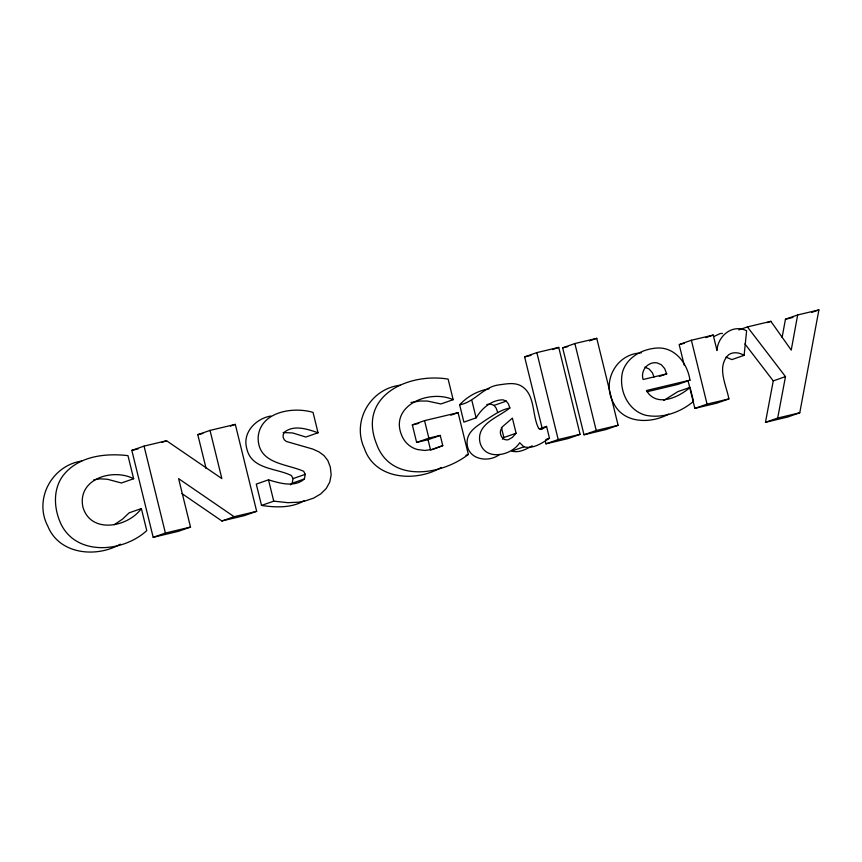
<?xml version="1.0" encoding="UTF-8"?>
<svg xmlns="http://www.w3.org/2000/svg" width="862" height="862" viewBox="0 0 862 862"><rect width="100%" height="100%" fill="white"/><g stroke="black" fill="none" stroke-linecap="round" stroke-linejoin="round"><path stroke-width="1.29" d="M725.987 357.116L731.892 359.594L744.121 355.327L746.621 330.76C732.441 323.638 717.766 335.943 717.001 350.489L713.208 335.059L691.378 340.253L679.159 344.531L684.277 365.38M782.103 337.441L785.454 319.22L797.673 314.953L818.9 309.9L799.764 412.79L787.534 417.068L765.467 422.315L773.257 380.896L744.908 343.884M797.673 314.953L791.23 350.091L770.876 321.332L747.408 326.913L738.853 329.909M765.467 422.315L777.686 418.048L785.487 376.619L747.408 326.913M290.408 484.821L292.164 483.226L293.048 478.604L291.442 475.555C276.196 467.958 251.219 469.542 246.737 448.391C242.2 432.584 255.939 418.533 270.819 416.034M304.426 500.606C291.561 508.192 275.786 507.578 261.52 505.434L256.283 484.099L268.502 479.832C279.622 483.205 294.588 487.763 304.394 478.96L305.277 474.326L303.661 471.288C285.958 463.487 257.598 463.928 258.158 437.228C260.13 411.777 292.961 406.358 313.035 412.392L318.046 432.778L305.827 437.045L292.649 432.95L283.145 432.552M489.023 388.881C477.807 390.691 467.323 396.445 459.64 404.817L463.896 422.132L476.115 417.854C481.847 408.383 491.297 399.946 502.912 399.828L506.285 401.121L508.418 403.933L509.884 407.963C498.322 417.434 476.136 423.738 479.962 442.378C484.8 461.407 511.349 455.966 519.711 442.734L523.924 446.818C533.115 449.274 542.123 443.046 549.482 438.241L546.562 426.388L539.235 428.953M502.374 439.189L503.871 437.519L516.101 433.241L512.384 418.124L502.481 426.69L500.553 430.397C499.464 435.084 502.858 441.01 508.203 439.771L512.34 437.422L516.101 433.241M141.357 508.569C127.845 527.372 90.661 534.3 82.892 507.018C77.084 478.755 112.857 467.98 133.642 478.733L127.975 455.642C105.067 452.97 78.033 456.138 62.98 475.695C53.099 489.077 53.843 507.222 60.071 521.984C74.682 556.658 122.878 552.768 146.766 530.583L141.357 508.569L129.138 512.836L122.555 519.118L114.215 524.721M459.64 404.817C474.822 402.134 483.119 386.898 498.829 384.894C505.951 384.01 513.483 382.222 520.303 385.465C535.798 393.557 531.574 414.816 538.675 428.36L541.433 429.535L546.562 426.388M509.884 407.963C500.811 409.795 493.614 415.042 486.006 419.923C478.367 425.278 467.969 430.547 467.129 441.085C465.814 459.101 487.752 463.681 499.701 454.393M453.175 399.677C428.705 388.697 387.318 406.368 402.651 437.465A23.209 22.38 70.7 0 0 417.467 449.522L424.707 450.46L432.789 449.425L442.766 445.654L440.256 435.429L428.037 439.695L416.637 442.411L412.338 424.912L424.557 420.634L458.088 412.65L468.357 454.436C441.549 475.221 390.745 483.42 376.586 444.102C357.267 396.111 407.952 372.449 448.121 379.108L453.175 399.677L440.945 403.955L427.466 401.056L419.88 401.013L411.002 402.511M690.063 387.383C678.825 397.382 656.251 407.78 646.478 390.518L689.956 380.164C687.596 363.861 675.485 347.246 657.534 348.011C642.632 348.754 626.717 357.116 622.461 372.298C618.517 389.646 627.644 410.463 645.692 415.268C662.684 418.695 680.495 412.392 693.49 401.369L690.063 387.383L677.834 391.65L663.751 400.464M532.199 445.794C526.208 449.317 518.784 453.186 511.694 451.085L523.924 446.818M120.357 544.148C96.447 558.026 59.306 554.589 47.852 526.251C33.521 499.238 51.946 465.469 81.696 461.051M713.984 336.482L720.233 333.551L722.475 333.422M668.697 414.062C650.918 423.899 623.538 423.899 613.615 403.157C601.956 383.127 614.52 356.329 637.708 353.194M441.204 467.473C415.98 482.397 374.938 479.789 364.357 448.369C351.599 421.13 370.477 388.665 400.216 385.228M256.671 511.328L234.108 516.704L178.617 478.647L190.513 527.081L178.283 531.348L153.188 537.328L131.832 450.384L144.051 446.107L166.549 440.751L221.857 478.582L210.026 430.407L235.315 424.384L256.671 511.328L244.442 515.605L221.89 520.971L181.936 493.581M161.657 442.465L166.549 440.751M206.115 468.529L197.797 434.674L210.026 430.407M230.423 426.097L235.315 424.384M133.642 478.733L121.423 483L107.438 479.261L100.315 478.841L93.753 479.811M542.155 428.252L524.624 356.879L536.854 352.601L558.738 347.397L580.094 434.34L567.875 438.618L545.98 443.822L545.344 441.225M552.628 349.53L558.738 347.397M562.649 347.828L574.868 343.55L596.763 338.346L618.119 425.289L605.889 429.567L584.005 434.771L562.649 347.828L567.799 346.599M589.425 340.91L596.763 338.346M450.751 415.215L458.088 412.65M486.814 404.493L490.693 404.095L494.055 405.388L506.285 401.121M293.048 478.604L305.277 474.326M705.881 337.624L713.208 335.059M292.164 483.226L304.394 478.96M416.637 442.411L428.856 438.133L440.256 435.429M767.212 322.614L770.876 321.332M153.188 537.328L165.407 533.05L190.513 527.081M811.562 312.464L818.9 309.9M261.52 505.434L273.739 501.156L287.951 502.686L298.489 502.201L304.965 501.027L313.585 498.139L320.739 493.915L326.213 488.528L329.747 482.117L331.17 474.887L330.318 467.042L327.829 460.502L323.993 455.567L318.929 451.86L312.734 449.048L286.432 441.495L284.331 439.825L283.21 437.551L283.124 434.879L284.191 432.401C293.673 424.352 307.723 429.168 318.046 432.778M221.89 520.971L234.108 516.704M442.766 445.654L430.547 449.921L428.037 439.695M659.387 376.446L666.714 373.882L664.624 368.527L661.369 364.766L657.103 362.87C647.825 361.307 640.261 370.682 643.127 379.495L666.714 373.882M465.911 455.287L468.357 454.436M689.956 380.164L677.726 384.441L647.039 391.747M545.808 439.523L549.482 438.241M545.98 443.822L558.21 439.555L580.094 434.34M584.005 434.771L596.224 430.504L618.119 425.289M688.124 381.015L694.847 408.383L707.066 404.116L728.896 398.923C726.332 384.98 716.171 366.609 728.756 354.659C733.497 351.47 739.445 352.623 744.121 355.327M773.257 380.896L785.487 376.619M728.896 398.923L716.678 403.19L694.847 408.383M131.832 450.384L138.082 448.897M197.797 434.674L202.861 433.467M524.624 356.879L531.067 355.349M680.441 344.218L684.299 343.302M785.454 319.22L792.943 317.442M412.338 424.912L418.781 423.371M777.686 418.048L799.764 412.79M638.979 353.043L641.511 352.741M644.884 367.137L649.14 369.033L652.405 372.804L654.075 377.082M494.055 405.388L496.189 408.2L497.665 412.23M691.378 340.253L707.066 404.116M574.868 343.55L596.224 430.504M536.854 352.601L558.21 439.555M501.393 427.433L503.871 437.519M471.87 400.539L476.115 417.854M424.557 420.634L428.856 438.133M268.502 479.832L273.739 501.156M144.051 446.107L165.407 533.05"/></g></svg>
